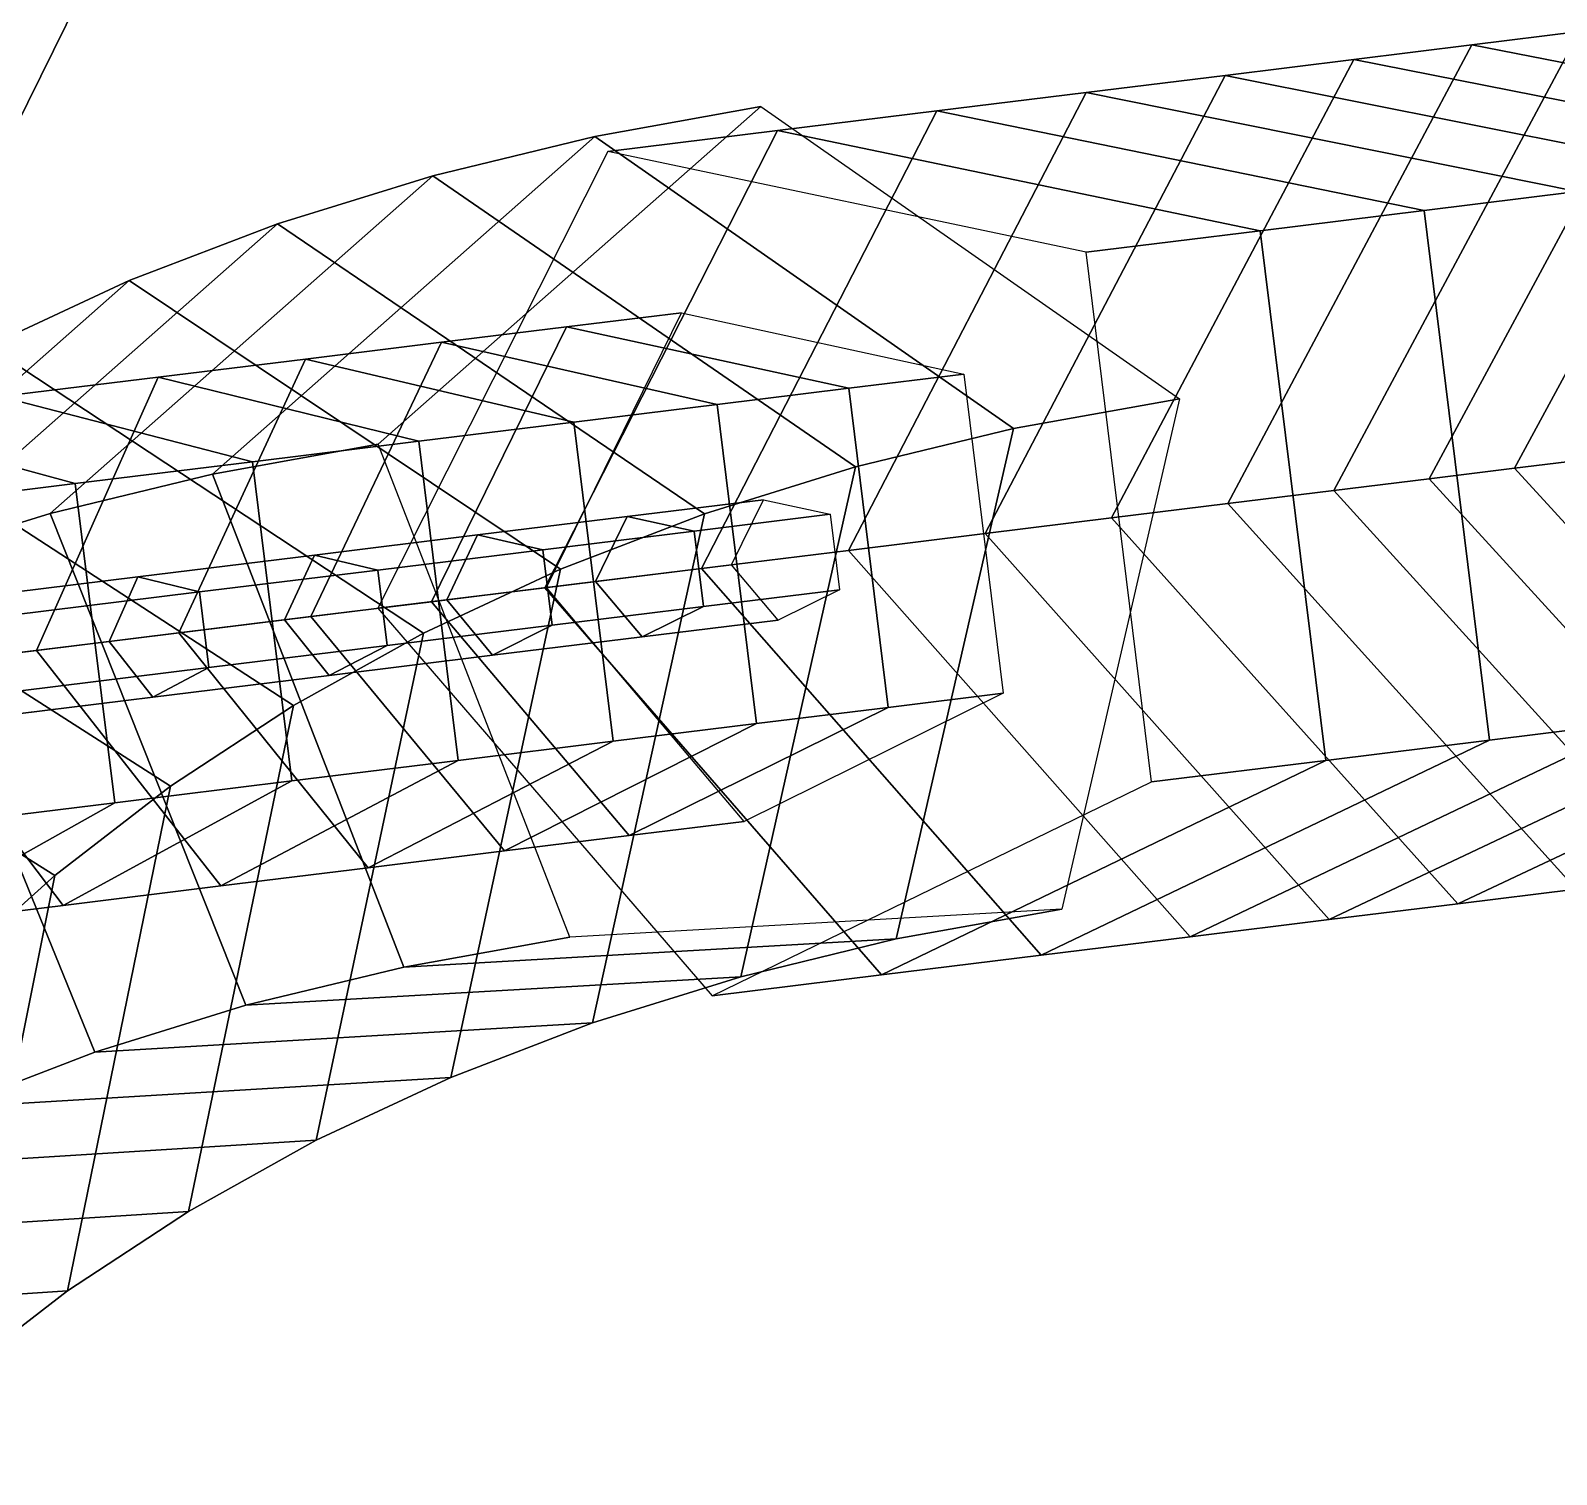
# Model space of a CAD drawing. Header units: metres. Extents: x -366 to 149, y -229 to 234.
# Drawn here: x -17 to -5.36, y -8.38 to 2.64 of the extents above; entities that cross this region are included whole.
import ezdxf

# ---------------------------------------------------------------- set-up
doc = ezdxf.new("R2010")
doc.units = ezdxf.units.M

msp = doc.modelspace()

# ---------------------------------------------------------------- linework, layer by layer
at = {"layer": 'coral-li_Intrnd', "color": 3}
for points in [[(-3.7811, 2.806, 193.4738), (-4.4409, 2.7246, 196.8143), (-6.3284, -0.7805, 196.3563), (-5.6791, -0.7004, 193.0725)], [(-3.2029, 2.8773, 190.118), (-3.7811, 2.806, 193.4738), (-5.6791, -0.7004, 193.0725), (-5.1099, -0.6302, 189.7736)], [(-4.4409, 2.7246, 196.8143), (-5.1819, 2.6332, 200.1374), (-7.05757, -0.8704, 199.623), (-6.3284, -0.7805, 196.3563)], [(-5.1819, 2.6332, 200.1374), (-6.00358, 2.5319, 203.4412), (-7.866, -0.9701, 202.8708), (-7.05757, -0.8704, 199.623)], [(-1.3344, 1.8883, 200.9744), (-2.1775, 1.7843, 204.3694), (-6.00358, 2.5319, 203.4412), (-5.1819, 2.6332, 200.1374)], [(-6.00358, 2.5319, 203.4412), (-6.9054, 2.4206, 206.7237), (-8.7533, -1.07962, 206.0976), (-7.866, -0.9701, 202.8708)], [(-2.1775, 1.7843, 204.3694), (-3.1031, 1.6702, 207.7426), (-6.9054, 2.4206, 206.7237), (-6.00358, 2.5319, 203.4412)], [(-6.9054, 2.4206, 206.7237), (-7.887, 2.2996, 209.9829), (-9.7189, -1.1987, 209.3015), (-8.7533, -1.07962, 206.0976)], [(-3.1031, 1.6702, 207.7426), (-4.1106, 1.5459, 211.0919), (-7.887, 2.2996, 209.9829), (-6.9054, 2.4206, 206.7237)], [(-7.887, 2.2996, 209.9829), (-8.9477, 2.1687, 213.2169), (-10.7623, -1.3274, 212.4805), (-9.7189, -1.1987, 209.3015)], [(-4.1106, 1.5459, 211.0919), (-5.1994, 1.4116, 214.4152), (-8.9477, 2.1687, 213.2169), (-7.887, 2.2996, 209.9829)], [(-8.9477, 2.1687, 213.2169), (-10.08681, 2.02828, 216.4236), (-11.8828, -1.4656, 215.6328), (-10.7623, -1.3274, 212.4805)], [(-5.1994, 1.4116, 214.4152), (-6.3688, 1.2674, 217.7106), (-10.08681, 2.02828, 216.4236), (-8.9477, 2.1687, 213.2169)], [(-11.4303, 2.06127, 223.3188), (-12.6962, 1.8327, 226.5384), (-15.6154, -0.7462, 225.2075), (-14.3495, -0.5176, 221.9879)], [(-10.08681, 2.02828, 216.4236), (-11.3036, 1.8782, 219.6013), (-13.07983, -1.6132, 218.7564), (-11.8828, -1.4656, 215.6328)], [(-8.2359, -0.1696, 224.4163), (-9.5018, -0.3982, 227.6359), (-12.6962, 1.8327, 226.5384), (-11.4303, 2.06127, 223.3188)], [(-6.3688, 1.2674, 217.7106), (-7.6181, 1.1133, 220.9761), (-11.3036, 1.8782, 219.6013), (-10.08681, 2.02828, 216.4236)], [(-11.3036, 1.8782, 219.6013), (-12.5975, 1.7186, 222.7478), (-14.3525, -1.7702, 221.8495), (-13.07983, -1.6132, 218.7564)], [(-7.6181, 1.1133, 220.9761), (-8.9465, 0.9495, 224.2098), (-12.5975, 1.7186, 222.7478), (-11.3036, 1.8782, 219.6013)], [(-12.6962, 1.8327, 226.5384), (-13.9347, 1.533, 229.8359), (-16.8539, -1.04595, 228.505), (-15.6154, -0.7462, 225.2075)], [(-9.5018, -0.3982, 227.6359), (-10.7065, -0.6907, 230.8453), (-13.9347, 1.533, 229.8359), (-12.6962, 1.8327, 226.5384)], [(-13.9347, 1.533, 229.8359), (-15.1198, 1.1661, 233.1462), (-18.03904, -1.4127, 231.8153), (-16.8539, -1.04595, 228.505)], [(-10.7065, -0.6907, 230.8453), (-11.8591, -1.04868, 234.0671), (-15.1198, 1.1661, 233.1462), (-13.9347, 1.533, 229.8359)], [(-4.7006, -2.6327, 214.4152), (-5.8699, -2.7769, 217.7106), (-6.3688, 1.2674, 217.7106), (-5.1994, 1.4116, 214.4152)], [(-15.1198, 1.1661, 233.1462), (-16.2507, 0.7324, 236.4674), (-19.1699, -1.8465, 235.1365), (-18.03904, -1.4127, 231.8153)], [(-11.8591, -1.04868, 234.0671), (-12.959, -1.4716, 237.2994), (-16.2507, 0.7324, 236.4674), (-15.1198, 1.1661, 233.1462)], [(-5.8699, -2.7769, 217.7106), (-7.1192, -2.931, 220.9761), (-7.6181, 1.1133, 220.9761), (-6.3688, 1.2674, 217.7106)], [(-7.1192, -2.931, 220.9761), (-8.4477, -3.09489, 224.2098), (-8.9465, 0.9495, 224.2098), (-7.6181, 1.1133, 220.9761)], [(-16.2507, 0.7324, 236.4674), (-17.3267, 0.232, 239.7974), (-20.246, -2.3469, 238.4665), (-19.1699, -1.8465, 235.1365)], [(-12.959, -1.4716, 237.2994), (-14.00556, -1.9595, 240.5403), (-17.3267, 0.232, 239.7974), (-16.2507, 0.7324, 236.4674)], [(-12.03581, 0.4873, 222.882), (-12.9134, 0.379, 224.7516), (-13.9429, -1.7196, 224.1468), (-13.06534, -1.6114, 222.2772)], [(-9.8812, 0.01829, 223.8662), (-10.7589, -0.08994, 225.7358), (-12.9134, 0.379, 224.7516), (-12.03581, 0.4873, 222.882)], [(-12.9134, 0.379, 224.7516), (-13.8668, 0.2614, 226.5472), (-14.8654, -1.8334, 225.8804), (-13.9429, -1.7196, 224.1468)], [(-10.7589, -0.08994, 225.7358), (-11.7627, -0.2137, 227.6323), (-13.8668, 0.2614, 226.5472), (-12.9134, 0.379, 224.7516)], [(-13.8668, 0.2614, 226.5472), (-14.9065, 0.1332, 228.2935), (-15.8711, -1.9575, 227.5663), (-14.8654, -1.8334, 225.8804)], [(-11.7627, -0.2137, 227.6323), (-12.8577, -0.3488, 229.4769), (-14.9065, 0.1332, 228.2935), (-13.8668, 0.2614, 226.5472)], [(-14.00556, -1.9595, 240.5403), (-14.998, -2.5119, 243.7878), (-18.3473, -0.3346, 243.1342), (-17.3267, 0.232, 239.7974)], [(-14.9065, 0.1332, 228.2935), (-16.03011, -0.00532, 229.9863), (-16.9578, -2.09154, 229.2005), (-15.8711, -1.9575, 227.5663)], [(-12.8577, -0.3488, 229.4769), (-14.04127, -0.4947, 231.2652), (-16.03011, -0.00532, 229.9863), (-14.9065, 0.1332, 228.2935)], [(-9.5807, -2.4187, 223.8662), (-10.4583, -2.5269, 225.7358), (-10.7589, -0.08994, 225.7358), (-9.8812, 0.01829, 223.8662)], [(-16.03011, -0.00532, 229.9863), (-17.2347, -0.1538, 231.6216), (-18.1227, -2.2352, 230.7789), (-16.9578, -2.09154, 229.2005)], [(-14.04127, -0.4947, 231.2652), (-15.3104, -0.6513, 232.9928), (-17.2347, -0.1538, 231.6216), (-16.03011, -0.00532, 229.9863)], [(-10.4583, -2.5269, 225.7358), (-11.4621, -2.6507, 227.6323), (-11.7627, -0.2137, 227.6323), (-10.7589, -0.08994, 225.7358)], [(-15.3104, -0.6513, 232.9928), (-16.6622, -0.818, 234.6556), (-18.5175, -0.3121, 233.1953), (-17.2347, -0.1538, 231.6216)], [(-11.4621, -2.6507, 227.6323), (-12.5571, -2.7858, 229.4769), (-12.8577, -0.3488, 229.4769), (-11.7627, -0.2137, 227.6323)], [(-9.1324, -4.0666, 223.7872), (-10.3983, -4.2951, 227.0068), (-9.5018, -0.3982, 227.6359), (-8.2359, -0.1696, 224.4163)], [(-16.6622, -0.818, 234.6556), (-18.09334, -0.9945, 236.2495), (-19.8753, -0.4795, 234.7036), (-18.5175, -0.3121, 233.1953)], [(-14.998, -2.5119, 243.7878), (-15.9359, -3.1286, 247.04), (-19.3118, -0.9674, 246.4759), (-18.3473, -0.3346, 243.1342)], [(-12.5571, -2.7858, 229.4769), (-13.7406, -2.9317, 231.2652), (-14.04127, -0.4947, 231.2652), (-12.8577, -0.3488, 229.4769)], [(-10.3983, -4.2951, 227.0068), (-11.5821, -4.5833, 230.162), (-10.7065, -0.6907, 230.8453), (-9.5018, -0.3982, 227.6359)], [(-14.3495, -0.5176, 221.9879), (-15.6154, -0.7462, 225.2075), (-14.155, -4.509, 225.5146), (-12.8891, -4.2804, 222.295)], [(-13.7406, -2.9317, 231.2652), (-15.00986, -3.08833, 232.9928), (-15.3104, -0.6513, 232.9928), (-14.04127, -0.4947, 231.2652)], [(-15.00986, -3.08833, 232.9928), (-16.3616, -3.255, 234.6556), (-16.6622, -0.818, 234.6556), (-15.3104, -0.6513, 232.9928)], [(-11.5821, -4.5833, 230.162), (-12.7148, -4.9357, 233.3294), (-11.8591, -1.04868, 234.0671), (-10.7065, -0.6907, 230.8453)], [(-5.1099, -0.6302, 189.7736), (-5.6791, -0.7004, 193.0725), (-2.986, -3.6406, 193.4738), (-2.4078, -3.5693, 190.118)], [(-15.6154, -0.7462, 225.2075), (-16.8539, -1.04595, 228.505), (-15.3596, -4.8015, 228.7239), (-14.155, -4.509, 225.5146)], [(-6.3284, -0.7805, 196.3563), (-7.05757, -0.8704, 199.623), (-4.3867, -3.8134, 200.1374), (-3.6458, -3.722, 196.8143)], [(-5.6791, -0.7004, 193.0725), (-6.3284, -0.7805, 196.3563), (-3.6458, -3.722, 196.8143), (-2.986, -3.6406, 193.4738)], [(-16.3616, -3.255, 234.6556), (-17.7927, -3.4315, 236.2495), (-18.09334, -0.9945, 236.2495), (-16.6622, -0.818, 234.6556)], [(-7.05757, -0.8704, 199.623), (-7.866, -0.9701, 202.8708), (-5.2084, -3.9147, 203.4412), (-4.3867, -3.8134, 200.1374)], [(-15.9359, -3.1286, 247.04), (-16.8186, -3.8091, 250.295), (-20.2195, -1.6657, 249.8204), (-19.3118, -0.9674, 246.4759)], [(-16.8539, -1.04595, 228.505), (-18.03904, -1.4127, 231.8153), (-16.5123, -5.1594, 231.9457), (-15.3596, -4.8015, 228.7239)], [(-7.866, -0.9701, 202.8708), (-8.7533, -1.07962, 206.0976), (-6.1103, -4.02601, 206.7237), (-5.2084, -3.9147, 203.4412)], [(-12.7148, -4.9357, 233.3294), (-13.7956, -5.3521, 236.5071), (-12.959, -1.4716, 237.2994), (-11.8591, -1.04868, 234.0671)], [(-8.7533, -1.07962, 206.0976), (-9.7189, -1.1987, 209.3015), (-7.09192, -4.147, 209.9829), (-6.1103, -4.02601, 206.7237)], [(-9.7189, -1.1987, 209.3015), (-10.7623, -1.3274, 212.4805), (-8.1525, -4.2779, 213.2169), (-7.09192, -4.147, 209.9829)], [(-10.7623, -1.3274, 212.4805), (-11.8828, -1.4656, 215.6328), (-9.2916, -4.4183, 216.4236), (-8.1525, -4.2779, 213.2169)], [(-18.03904, -1.4127, 231.8153), (-19.1699, -1.8465, 235.1365), (-17.6122, -5.5824, 235.1781), (-16.5123, -5.1594, 231.9457)], [(-13.7956, -5.3521, 236.5071), (-14.824, -5.8322, 239.6933), (-14.00556, -1.9595, 240.5403), (-12.959, -1.4716, 237.2994)], [(-11.8828, -1.4656, 215.6328), (-13.07983, -1.6132, 218.7564), (-10.5085, -4.5684, 219.6013), (-9.2916, -4.4183, 216.4236)], [(-13.07983, -1.6132, 218.7564), (-14.3525, -1.7702, 221.8495), (-11.8024, -4.728, 222.7478), (-10.5085, -4.5684, 219.6013)], [(-13.06534, -1.6114, 222.2772), (-13.9429, -1.7196, 224.1468), (-12.4343, -3.5054, 224.7516), (-11.5567, -3.3971, 222.882)], [(-16.8186, -3.8091, 250.295), (-17.6456, -4.553, 253.5506), (-21.07013, -2.4293, 253.1656), (-20.2195, -1.6657, 249.8204)], [(-13.9429, -1.7196, 224.1468), (-14.8654, -1.8334, 225.8804), (-13.3877, -3.623, 226.5472), (-12.4343, -3.5054, 224.7516)], [(-14.8654, -1.8334, 225.8804), (-15.8711, -1.9575, 227.5663), (-14.4274, -3.7512, 228.2935), (-13.3877, -3.623, 226.5472)], [(-15.8711, -1.9575, 227.5663), (-16.9578, -2.09154, 229.2005), (-15.551, -3.8898, 229.9863), (-14.4274, -3.7512, 228.2935)], [(-14.824, -5.8322, 239.6933), (-15.7992, -6.3759, 242.8859), (-14.998, -2.5119, 243.7878), (-14.00556, -1.9595, 240.5403)], [(-16.9578, -2.09154, 229.2005), (-18.1227, -2.2352, 230.7789), (-16.7556, -4.03841, 231.6216), (-15.551, -3.8898, 229.9863)], [(-18.1227, -2.2352, 230.7789), (-19.3631, -2.3882, 232.2979), (-18.03839, -4.1966, 233.1953), (-16.7556, -4.03841, 231.6216)], [(-5.2084, -3.9147, 203.4412), (-6.1103, -4.02601, 206.7237), (-2.6043, -2.3741, 207.7426), (-1.6787, -2.26, 204.3694)], [(-11.5567, -3.3971, 222.882), (-12.4343, -3.5054, 224.7516), (-10.4583, -2.5269, 225.7358), (-9.5807, -2.4187, 223.8662)], [(-6.1103, -4.02601, 206.7237), (-7.09192, -4.147, 209.9829), (-3.6118, -2.4984, 211.0919), (-2.6043, -2.3741, 207.7426)], [(-15.7992, -6.3759, 242.8859), (-16.7208, -6.9826, 246.0832), (-15.9359, -3.1286, 247.04), (-14.998, -2.5119, 243.7878)], [(-12.4343, -3.5054, 224.7516), (-13.3877, -3.623, 226.5472), (-11.4621, -2.6507, 227.6323), (-10.4583, -2.5269, 225.7358)], [(-7.09192, -4.147, 209.9829), (-8.1525, -4.2779, 213.2169), (-4.7006, -2.6327, 214.4152), (-3.6118, -2.4984, 211.0919)], [(-13.3877, -3.623, 226.5472), (-14.4274, -3.7512, 228.2935), (-12.5571, -2.7858, 229.4769), (-11.4621, -2.6507, 227.6323)], [(-8.1525, -4.2779, 213.2169), (-9.2916, -4.4183, 216.4236), (-5.8699, -2.7769, 217.7106), (-4.7006, -2.6327, 214.4152)], [(-14.4274, -3.7512, 228.2935), (-15.551, -3.8898, 229.9863), (-13.7406, -2.9317, 231.2652), (-12.5571, -2.7858, 229.4769)], [(-9.2916, -4.4183, 216.4236), (-10.5085, -4.5684, 219.6013), (-7.1192, -2.931, 220.9761), (-5.8699, -2.7769, 217.7106)], [(-15.551, -3.8898, 229.9863), (-16.7556, -4.03841, 231.6216), (-15.00986, -3.08833, 232.9928), (-13.7406, -2.9317, 231.2652)], [(-10.5085, -4.5684, 219.6013), (-11.8024, -4.728, 222.7478), (-8.4477, -3.09489, 224.2098), (-7.1192, -2.931, 220.9761)], [(-16.7556, -4.03841, 231.6216), (-18.03839, -4.1966, 233.1953), (-16.3616, -3.255, 234.6556), (-15.00986, -3.08833, 232.9928)], [(-16.7208, -6.9826, 246.0832), (-17.5881, -7.6522, 249.283), (-16.8186, -3.8091, 250.295), (-15.9359, -3.1286, 247.04)], [(-18.03839, -4.1966, 233.1953), (-19.3962, -4.3641, 234.7036), (-17.7927, -3.4315, 236.2495), (-16.3616, -3.255, 234.6556)], [(-17.5881, -7.6522, 249.283), (-18.4006, -8.3841, 252.4836), (-17.6456, -4.553, 253.5506), (-16.8186, -3.8091, 250.295)], [(-12.8891, -4.2804, 222.295), (-14.155, -4.509, 225.5146), (-10.3983, -4.2951, 227.0068), (-9.1324, -4.0666, 223.7872)], [(-14.155, -4.509, 225.5146), (-15.3596, -4.8015, 228.7239), (-11.5821, -4.5833, 230.162), (-10.3983, -4.2951, 227.0068)], [(-15.3596, -4.8015, 228.7239), (-16.5123, -5.1594, 231.9457), (-12.7148, -4.9357, 233.3294), (-11.5821, -4.5833, 230.162)], [(-16.5123, -5.1594, 231.9457), (-17.6122, -5.5824, 235.1781), (-13.7956, -5.3521, 236.5071), (-12.7148, -4.9357, 233.3294)], [(-17.6122, -5.5824, 235.1781), (-18.6587, -6.07033, 238.419), (-14.824, -5.8322, 239.6933), (-13.7956, -5.3521, 236.5071)], [(-18.6587, -6.07033, 238.419), (-19.6512, -6.6227, 241.6665), (-15.7992, -6.3759, 242.8859), (-14.824, -5.8322, 239.6933)], [(-19.6512, -6.6227, 241.6665), (-20.5891, -7.2393, 244.9187), (-16.7208, -6.9826, 246.0832), (-15.7992, -6.3759, 242.8859)], [(-20.5891, -7.2393, 244.9187), (-21.4718, -7.9199, 248.1736), (-17.5881, -7.6522, 249.283), (-16.7208, -6.9826, 246.0832)]]:
    msp.add_3dface(points, dxfattribs=at)
at = {"layer": 'coral-li_Mrstm', "color": 3}
for points in [[(-21.5985, 2.5594, 404.9686), (-17.05013, 12.8942, 424.7914), (-13.5259, 9.1867, 424.6089)], [(-21.5985, 2.5594, 404.9686), (-13.5259, 9.1867, 424.6089), (-17.05013, 12.8942, 424.7914)], [(-21.5985, 2.5594, 404.9686), (-13.5259, 9.1867, 424.6089), (-18.2894, -0.4654, 404.5093)], [(-21.5985, 2.5594, 404.9686), (-18.2894, -0.4654, 404.5093), (-13.5259, 9.1867, 424.6089)]]:
    msp.add_3dface(points, dxfattribs=at)
at = {"layer": 'coral-li_Petiole', "color": 3}
for points in [[(-11.41, -0.9409, 223.093), (-12.4492, -1.06915, 225.307), (-12.6927, -1.5655, 225.1639), (-11.6535, -1.4373, 222.95)], [(-10.9005, -1.0519, 223.3258), (-11.9397, -1.18, 225.5397), (-12.4492, -1.06915, 225.307), (-11.41, -0.9409, 223.093)], [(-12.4492, -1.06915, 225.307), (-13.5917, -1.21, 227.4601), (-13.8278, -1.7055, 227.3024), (-12.6927, -1.5655, 225.1639)], [(-11.9397, -1.18, 225.5397), (-13.09411, -1.3224, 227.7168), (-13.5917, -1.21, 227.4601), (-12.4492, -1.06915, 225.307)], [(-10.8294, -1.6282, 223.3258), (-11.8686, -1.7564, 225.5397), (-11.9397, -1.18, 225.5397), (-10.9005, -1.0519, 223.3258)], [(-13.5917, -1.21, 227.4601), (-14.8376, -1.3637, 229.5542), (-15.06576, -1.8581, 229.3822), (-13.8278, -1.7055, 227.3024)], [(-13.09411, -1.3224, 227.7168), (-14.3531, -1.4777, 229.8341), (-14.8376, -1.3637, 229.5542), (-13.5917, -1.21, 227.4601)], [(-11.8686, -1.7564, 225.5397), (-13.02303, -1.8987, 227.7168), (-13.09411, -1.3224, 227.7168), (-11.9397, -1.18, 225.5397)], [(-14.8376, -1.3637, 229.5542), (-16.184, -1.5297, 231.5842), (-16.4034, -2.02317, 231.3983), (-15.06576, -1.8581, 229.3822)], [(-14.3531, -1.4777, 229.8341), (-15.7136, -1.6455, 231.8866), (-16.184, -1.5297, 231.5842), (-14.8376, -1.3637, 229.5542)], [(-13.02303, -1.8987, 227.7168), (-14.282, -2.05407, 229.8341), (-14.3531, -1.4777, 229.8341), (-13.09411, -1.3224, 227.7168)], [(-14.282, -2.05407, 229.8341), (-15.6426, -2.2218, 231.8866), (-15.7136, -1.6455, 231.8866), (-14.3531, -1.4777, 229.8341)], [(-11.6535, -1.4373, 222.95), (-12.6927, -1.5655, 225.1639), (-12.3359, -1.9878, 225.307), (-11.2967, -1.8596, 223.093)], [(-16.184, -1.5297, 231.5842), (-17.6276, -1.7078, 233.5451), (-17.8376, -2.2, 233.3458), (-16.4034, -2.02317, 231.3983)], [(-15.7136, -1.6455, 231.8866), (-17.1725, -1.8254, 233.8694), (-17.6276, -1.7078, 233.5451), (-16.184, -1.5297, 231.5842)], [(-12.6927, -1.5655, 225.1639), (-13.8278, -1.7055, 227.3024), (-13.4784, -2.1287, 227.4601), (-12.3359, -1.9878, 225.307)], [(-11.2967, -1.8596, 223.093), (-12.3359, -1.9878, 225.307), (-11.8686, -1.7564, 225.5397), (-10.8294, -1.6282, 223.3258)], [(-15.6426, -2.2218, 231.8866), (-17.1015, -2.4018, 233.8694), (-17.1725, -1.8254, 233.8694), (-15.7136, -1.6455, 231.8866)], [(-13.8278, -1.7055, 227.3024), (-15.06576, -1.8581, 229.3822), (-14.7243, -2.2823, 229.5542), (-13.4784, -2.1287, 227.4601)], [(-15.06576, -1.8581, 229.3822), (-16.4034, -2.02317, 231.3983), (-16.07073, -2.4484, 231.5842), (-14.7243, -2.2823, 229.5542)], [(-12.3359, -1.9878, 225.307), (-13.4784, -2.1287, 227.4601), (-13.02303, -1.8987, 227.7168), (-11.8686, -1.7564, 225.5397)], [(-13.4784, -2.1287, 227.4601), (-14.7243, -2.2823, 229.5542), (-14.282, -2.05407, 229.8341), (-13.02303, -1.8987, 227.7168)], [(-16.4034, -2.02317, 231.3983), (-17.8376, -2.2, 233.3458), (-17.5143, -2.6265, 233.5451), (-16.07073, -2.4484, 231.5842)], [(-14.7243, -2.2823, 229.5542), (-16.07073, -2.4484, 231.5842), (-15.6426, -2.2218, 231.8866), (-14.282, -2.05407, 229.8341)], [(-16.07073, -2.4484, 231.5842), (-17.5143, -2.6265, 233.5451), (-17.1015, -2.4018, 233.8694), (-15.6426, -2.2218, 231.8866)]]:
    msp.add_3dface(points, dxfattribs=at)

doc.saveas('drawing.dxf')
